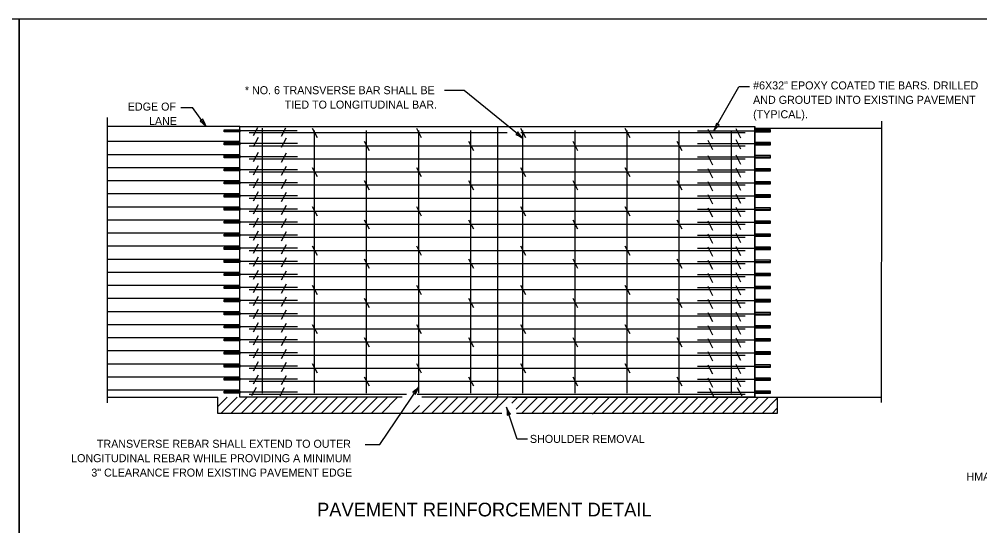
# Model space of a CAD drawing. Extents: x 2261917 to 2263177, y -3123772 to -3123372.
# Drawn here: x 2262546.7 to 2262883.6, y -3123549.3 to -3123371.8 of the extents above; entities that cross this region are included whole.
import ezdxf

# ---------------------------------------------------------------- set-up
doc = ezdxf.new("R2010")
doc.units = 0
for name, color, linetype in [('Default', 7, 'Continuous'), ('RD_Pr_Roadway_Items', 7, 'Continuous'), ('RD_Pr_Roadway_Notes', 7, 'Continuous')]:
    doc.layers.add(name, color=color, linetype=linetype)

# ---------------------------------------------------------------- blocks, each defined once
blk = doc.blocks.new('SHT_ARROW')
at = {"layer": 'Default'}
blk.add_lwpolyline([(-0.0117, 0.0024), (-0.0117, 0), (-0.0117, -0.0024), (-0.0058, -0.001), (0, 0), (-0.0062, 0.0011)], close=True, dxfattribs=at)

msp = doc.modelspace()

# ---------------------------------------------------------------- linework, layer by layer
at = {"layer": 'Default'}
for points in [[(2261916.73, -3123771.81), (2262546.73, -3123771.81), (2262546.73, -3123371.81), (2261916.73, -3123371.81)], [(2262546.73, -3123771.81), (2263176.73, -3123771.81), (2263176.73, -3123371.81), (2262546.73, -3123371.81)]]:
    msp.add_lwpolyline(points, close=True, dxfattribs=at)
at = {"layer": 'RD_Pr_Roadway_Items'}
for p, q in [((2262577.71, -3123506.19), (2262577.71, -3123406.29)), ((2262624.12, -3123409.41), (2262577.71, -3123409.41)), ((2262624.12, -3123409.41), (2262788.65, -3123409.41)), ((2262624.12, -3123504.21), (2262624.12, -3123409.41)), ((2262624.12, -3123409.41), (2262804.72, -3123409.41)), ((2262630.25, -3123409.91), (2262628.82, -3123412.64)), ((2262632.01, -3123502.87), (2262632.01, -3123410.01)), ((2262632.01, -3123502.13), (2262632.01, -3123410.01)), ((2262640.13, -3123410.01), (2262638.64, -3123412.85)), ((2262649.47, -3123409.97), (2262651.17, -3123413.21)), ((2262686.02, -3123409.97), (2262687.72, -3123413.21)), ((2262714.42, -3123409.41), (2262714.42, -3123504.21)), ((2262722.57, -3123409.97), (2262724.27, -3123413.21)), ((2262759.12, -3123409.97), (2262760.82, -3123413.21)), ((2262792.81, -3123409.41), (2262804.72, -3123409.41)), ((2262804.72, -3123504.21), (2262804.72, -3123409.41)), ((2262804.72, -3123410), (2262849.21, -3123410)), ((2262849.09, -3123506.08), (2262849.21, -3123407.55)), ((2262644.26, -3123410.89), (2262618.62, -3123410.89)), ((2262627.37, -3123411.54), (2262717.81, -3123411.54)), ((2262630.52, -3123413.26), (2262628.82, -3123416.5)), ((2262650.29, -3123502.87), (2262650.29, -3123410.76)), ((2262668.56, -3123502.87), (2262668.56, -3123410.76)), ((2262686.84, -3123502.87), (2262686.84, -3123410.76)), ((2262705.11, -3123502.87), (2262705.11, -3123410.76)), ((2262722.69, -3123411.54), (2262801.26, -3123411.54)), ((2262723.39, -3123502.87), (2262723.39, -3123410.76)), ((2262741.66, -3123502.87), (2262741.66, -3123410.76)), ((2262759.93, -3123502.87), (2262759.93, -3123410.76)), ((2262778.21, -3123502.87), (2262778.21, -3123410.76)), ((2262784.58, -3123410.89), (2262810.22, -3123410.89)), ((2262788.16, -3123410.36), (2262789.86, -3123413.6)), ((2262796.48, -3123502.87), (2262796.48, -3123410.76)), ((2262797.98, -3123410.14), (2262799.68, -3123413.38)), ((2262577.71, -3123414.59), (2262624.12, -3123414.59)), ((2262644.28, -3123415.4), (2262618.64, -3123415.4)), ((2262627.37, -3123416.12), (2262801.26, -3123416.12)), ((2262640.33, -3123413.47), (2262638.64, -3123416.71)), ((2262667.74, -3123414.55), (2262669.44, -3123417.79)), ((2262704.29, -3123414.55), (2262705.99, -3123417.79)), ((2262740.84, -3123414.55), (2262742.54, -3123417.79)), ((2262777.39, -3123414.55), (2262779.09, -3123417.79)), ((2262784.57, -3123415.4), (2262810.21, -3123415.4)), ((2262788.16, -3123414.22), (2262789.86, -3123417.46)), ((2262797.98, -3123414), (2262799.68, -3123417.24)), ((2262577.71, -3123419.17), (2262624.12, -3123419.17)), ((2262644.28, -3123419.98), (2262618.64, -3123419.98)), ((2262630.52, -3123418.56), (2262628.82, -3123421.81)), ((2262640.33, -3123418.78), (2262638.64, -3123422.02)), ((2262784.57, -3123419.98), (2262810.21, -3123419.98)), ((2262788.16, -3123419.52), (2262789.86, -3123422.77)), ((2262797.98, -3123419.31), (2262799.68, -3123422.55)), ((2262627.37, -3123420.71), (2262801.26, -3123420.71)), ((2262630.52, -3123423.15), (2262628.82, -3123426.39)), ((2262640.33, -3123423.36), (2262638.64, -3123426.61)), ((2262577.71, -3123423.75), (2262624.12, -3123423.75)), ((2262644.28, -3123424.57), (2262618.64, -3123424.57)), ((2262627.37, -3123425.29), (2262801.26, -3123425.29)), ((2262649.47, -3123423.72), (2262651.17, -3123426.96)), ((2262686.02, -3123423.72), (2262687.72, -3123426.96)), ((2262722.57, -3123423.72), (2262724.27, -3123426.96)), ((2262759.12, -3123423.72), (2262760.82, -3123426.96)), ((2262784.57, -3123424.57), (2262810.21, -3123424.57)), ((2262788.16, -3123424.11), (2262789.86, -3123427.35)), ((2262797.98, -3123423.89), (2262799.68, -3123427.14)), ((2262577.71, -3123428.34), (2262624.12, -3123428.34)), ((2262644.28, -3123429.15), (2262618.64, -3123429.15)), ((2262627.37, -3123429.88), (2262801.26, -3123429.88)), ((2262630.52, -3123427.73), (2262628.82, -3123430.97)), ((2262640.33, -3123427.95), (2262638.64, -3123431.19)), ((2262667.74, -3123428.3), (2262669.44, -3123431.55)), ((2262704.29, -3123428.3), (2262705.99, -3123431.55)), ((2262740.84, -3123428.3), (2262742.54, -3123431.55)), ((2262777.39, -3123428.3), (2262779.09, -3123431.55)), ((2262784.57, -3123429.15), (2262810.21, -3123429.15)), ((2262788.16, -3123428.69), (2262789.86, -3123431.93)), ((2262797.98, -3123428.48), (2262799.68, -3123431.72)), ((2262577.71, -3123432.92), (2262624.12, -3123432.92)), ((2262630.52, -3123432.32), (2262628.82, -3123435.56)), ((2262640.33, -3123432.53), (2262638.64, -3123435.77)), ((2262788.16, -3123433.27), (2262789.86, -3123436.52)), ((2262797.98, -3123433.06), (2262799.68, -3123436.3)), ((2262644.28, -3123433.73), (2262618.64, -3123433.73)), ((2262627.37, -3123434.46), (2262801.26, -3123434.46)), ((2262630.52, -3123436.9), (2262628.82, -3123440.14)), ((2262784.57, -3123433.73), (2262810.21, -3123433.73)), ((2262577.71, -3123437.5), (2262624.12, -3123437.5)), ((2262644.28, -3123438.32), (2262618.64, -3123438.32)), ((2262627.37, -3123439.04), (2262801.26, -3123439.04)), ((2262640.33, -3123437.11), (2262638.64, -3123440.36)), ((2262649.47, -3123437.47), (2262651.17, -3123440.71)), ((2262686.02, -3123437.47), (2262687.72, -3123440.71)), ((2262722.57, -3123437.47), (2262724.27, -3123440.71)), ((2262759.12, -3123437.47), (2262760.82, -3123440.71)), ((2262784.57, -3123438.32), (2262810.21, -3123438.32)), ((2262788.16, -3123437.86), (2262789.86, -3123441.1)), ((2262797.98, -3123437.64), (2262799.68, -3123440.89)), ((2262577.71, -3123442.09), (2262624.12, -3123442.09)), ((2262644.28, -3123442.9), (2262618.64, -3123442.9)), ((2262627.37, -3123443.63), (2262801.26, -3123443.63)), ((2262630.52, -3123441.48), (2262628.82, -3123444.73)), ((2262640.33, -3123441.7), (2262638.64, -3123444.94)), ((2262667.74, -3123442.05), (2262669.44, -3123445.3)), ((2262704.29, -3123442.05), (2262705.99, -3123445.3)), ((2262740.84, -3123442.05), (2262742.54, -3123445.3)), ((2262777.39, -3123442.05), (2262779.09, -3123445.3)), ((2262784.57, -3123442.9), (2262810.21, -3123442.9)), ((2262788.16, -3123442.44), (2262789.86, -3123445.68)), ((2262797.98, -3123442.23), (2262799.68, -3123445.47)), ((2262577.71, -3123446.67), (2262624.12, -3123446.67)), ((2262630.52, -3123446.07), (2262628.82, -3123449.31)), ((2262640.33, -3123446.28), (2262638.64, -3123449.52)), ((2262788.16, -3123447.03), (2262789.86, -3123450.27)), ((2262797.98, -3123446.81), (2262799.68, -3123450.05)), ((2262644.28, -3123447.49), (2262618.64, -3123447.49)), ((2262627.37, -3123448.21), (2262801.26, -3123448.21)), ((2262784.57, -3123447.49), (2262810.21, -3123447.49)), ((2262577.71, -3123451.25), (2262624.12, -3123451.25)), ((2262644.28, -3123452.07), (2262618.64, -3123452.07)), ((2262627.37, -3123452.79), (2262801.26, -3123452.79)), ((2262630.52, -3123450.65), (2262628.82, -3123453.89)), ((2262640.33, -3123450.87), (2262638.64, -3123454.11)), ((2262649.47, -3123451.22), (2262651.17, -3123454.46)), ((2262686.02, -3123451.22), (2262687.72, -3123454.46)), ((2262722.57, -3123451.22), (2262724.27, -3123454.46)), ((2262759.12, -3123451.22), (2262760.82, -3123454.46)), ((2262784.57, -3123452.07), (2262810.21, -3123452.07)), ((2262788.16, -3123451.61), (2262789.86, -3123454.85)), ((2262797.98, -3123451.39), (2262799.68, -3123454.64)), ((2262577.71, -3123455.84), (2262624.12, -3123455.84)), ((2262644.28, -3123456.65), (2262618.64, -3123456.65)), ((2262630.52, -3123455.23), (2262628.82, -3123458.48)), ((2262640.33, -3123455.45), (2262638.64, -3123458.69)), ((2262667.74, -3123455.8), (2262669.44, -3123459.05)), ((2262704.29, -3123455.8), (2262705.99, -3123459.05)), ((2262740.84, -3123455.8), (2262742.54, -3123459.05)), ((2262777.39, -3123455.8), (2262779.09, -3123459.05)), ((2262784.57, -3123456.65), (2262810.21, -3123456.65)), ((2262788.16, -3123456.19), (2262789.86, -3123459.44)), ((2262797.98, -3123455.98), (2262799.68, -3123459.22)), ((2262577.71, -3123460.42), (2262624.12, -3123460.42)), ((2262627.37, -3123457.38), (2262801.26, -3123457.38)), ((2262630.52, -3123459.82), (2262628.82, -3123463.06)), ((2262640.33, -3123460.03), (2262638.64, -3123463.28)), ((2262797.98, -3123460.56), (2262799.68, -3123463.8)), ((2262644.28, -3123461.24), (2262618.64, -3123461.24)), ((2262627.37, -3123461.96), (2262801.26, -3123461.96)), ((2262784.57, -3123461.24), (2262810.21, -3123461.24)), ((2262788.16, -3123460.78), (2262789.86, -3123464.02)), ((2262577.71, -3123465), (2262624.12, -3123465)), ((2262644.28, -3123465.82), (2262618.64, -3123465.82)), ((2262627.37, -3123466.54), (2262801.26, -3123466.54)), ((2262630.52, -3123464.4), (2262628.82, -3123467.64)), ((2262640.33, -3123464.62), (2262638.64, -3123467.86)), ((2262649.47, -3123464.97), (2262651.17, -3123468.21)), ((2262686.02, -3123464.97), (2262687.72, -3123468.21)), ((2262722.57, -3123464.97), (2262724.27, -3123468.21)), ((2262759.12, -3123464.97), (2262760.82, -3123468.21)), ((2262784.57, -3123465.82), (2262810.21, -3123465.82)), ((2262788.16, -3123465.36), (2262789.86, -3123468.6)), ((2262797.98, -3123465.15), (2262799.68, -3123468.39)), ((2262577.71, -3123469.59), (2262624.12, -3123469.59)), ((2262644.28, -3123470.4), (2262618.64, -3123470.4)), ((2262630.52, -3123468.98), (2262628.82, -3123472.23)), ((2262640.33, -3123469.2), (2262638.64, -3123472.44)), ((2262667.74, -3123469.56), (2262669.44, -3123472.8)), ((2262704.29, -3123469.56), (2262705.99, -3123472.8)), ((2262740.84, -3123469.56), (2262742.54, -3123472.8)), ((2262777.39, -3123469.56), (2262779.09, -3123472.8)), ((2262784.57, -3123470.4), (2262810.21, -3123470.4)), ((2262788.16, -3123469.94), (2262789.86, -3123473.19)), ((2262797.98, -3123469.73), (2262799.68, -3123472.97)), ((2262627.37, -3123471.13), (2262801.26, -3123471.13)), ((2262630.52, -3123473.57), (2262628.82, -3123476.81)), ((2262640.33, -3123473.78), (2262638.64, -3123477.03)), ((2262577.71, -3123474.17), (2262624.12, -3123474.17)), ((2262644.28, -3123474.99), (2262618.64, -3123474.99)), ((2262627.37, -3123475.71), (2262801.26, -3123475.71)), ((2262784.57, -3123474.99), (2262810.21, -3123474.99)), ((2262788.16, -3123474.53), (2262789.86, -3123477.77)), ((2262797.98, -3123474.31), (2262799.68, -3123477.56)), ((2262577.71, -3123478.75), (2262624.12, -3123478.75)), ((2262644.28, -3123479.57), (2262618.64, -3123479.57)), ((2262627.37, -3123480.3), (2262801.26, -3123480.3)), ((2262630.52, -3123478.15), (2262628.82, -3123481.4)), ((2262640.33, -3123478.37), (2262638.64, -3123481.61)), ((2262649.47, -3123478.72), (2262651.17, -3123481.97)), ((2262686.02, -3123478.72), (2262687.72, -3123481.97)), ((2262722.57, -3123478.72), (2262724.27, -3123481.97)), ((2262759.12, -3123478.72), (2262760.82, -3123481.97)), ((2262784.57, -3123479.57), (2262810.21, -3123479.57)), ((2262788.16, -3123479.11), (2262789.86, -3123482.35)), ((2262797.98, -3123478.9), (2262799.68, -3123482.14)), ((2262577.71, -3123483.34), (2262624.12, -3123483.34)), ((2262644.28, -3123484.16), (2262618.64, -3123484.16)), ((2262630.52, -3123482.74), (2262628.82, -3123485.98)), ((2262640.33, -3123482.95), (2262638.64, -3123486.19)), ((2262667.74, -3123483.31), (2262669.44, -3123486.55)), ((2262704.29, -3123483.31), (2262705.99, -3123486.55)), ((2262740.84, -3123483.31), (2262742.54, -3123486.55)), ((2262777.39, -3123483.31), (2262779.09, -3123486.55)), ((2262784.57, -3123484.16), (2262810.21, -3123484.16)), ((2262788.16, -3123483.7), (2262789.86, -3123486.94)), ((2262797.98, -3123483.48), (2262799.68, -3123486.72)), ((2262627.37, -3123484.88), (2262801.26, -3123484.88)), ((2262630.52, -3123487.32), (2262628.82, -3123490.56)), ((2262640.33, -3123487.53), (2262638.64, -3123490.78)), ((2262577.71, -3123487.92), (2262624.12, -3123487.92)), ((2262644.28, -3123488.74), (2262618.64, -3123488.74)), ((2262627.37, -3123489.46), (2262801.26, -3123489.46)), ((2262784.57, -3123488.74), (2262810.21, -3123488.74)), ((2262788.16, -3123488.28), (2262789.86, -3123491.52)), ((2262797.98, -3123488.06), (2262799.68, -3123491.31)), ((2262577.71, -3123492.5), (2262624.12, -3123492.5)), ((2262644.28, -3123493.32), (2262618.64, -3123493.32)), ((2262627.37, -3123494.05), (2262801.26, -3123494.05)), ((2262630.52, -3123491.9), (2262628.82, -3123495.15)), ((2262640.33, -3123492.12), (2262638.64, -3123495.36)), ((2262649.47, -3123492.47), (2262651.17, -3123495.72)), ((2262686.02, -3123492.47), (2262687.72, -3123495.72)), ((2262722.57, -3123492.47), (2262724.27, -3123495.72)), ((2262759.12, -3123492.47), (2262760.82, -3123495.72)), ((2262784.57, -3123493.32), (2262810.21, -3123493.32)), ((2262788.16, -3123492.86), (2262789.86, -3123496.11)), ((2262797.98, -3123492.65), (2262799.68, -3123495.89)), ((2262577.71, -3123497.08), (2262624.12, -3123497.08)), ((2262630.52, -3123496.49), (2262628.82, -3123499.73)), ((2262640.33, -3123496.7), (2262638.64, -3123499.94)), ((2262667.74, -3123497.06), (2262669.44, -3123500.3)), ((2262704.29, -3123497.06), (2262705.99, -3123500.3)), ((2262740.84, -3123497.06), (2262742.54, -3123500.3)), ((2262777.39, -3123497.06), (2262779.09, -3123500.3)), ((2262788.16, -3123497.45), (2262789.86, -3123500.69)), ((2262797.98, -3123497.23), (2262799.68, -3123500.47)), ((2262644.28, -3123497.91), (2262618.64, -3123497.91)), ((2262627.37, -3123498.63), (2262801.26, -3123498.63)), ((2262629.8, -3123500.79), (2262628.24, -3123503.76)), ((2262639.61, -3123501.01), (2262638.12, -3123503.86)), ((2262784.57, -3123497.91), (2262810.21, -3123497.91)), ((2262798.54, -3123500.82), (2262800.1, -3123503.79)), ((2262577.71, -3123501.67), (2262624.12, -3123501.67)), ((2262577.71, -3123504.21), (2262616.38, -3123504.21)), ((2262616.38, -3123507.53), (2262619.69, -3123504.21)), ((2262616.38, -3123509.93), (2262616.38, -3123504.21)), ((2262617.49, -3123509.93), (2262623.21, -3123504.21)), ((2262644.28, -3123502.49), (2262618.64, -3123502.49)), ((2262621, -3123509.93), (2262626.72, -3123504.21)), ((2262624.52, -3123509.93), (2262630.24, -3123504.21)), ((2262627.37, -3123503.21), (2262682.52, -3123503.21)), ((2262628.03, -3123509.93), (2262633.75, -3123504.21)), ((2262631.55, -3123509.93), (2262637.27, -3123504.21)), ((2262635.06, -3123509.93), (2262640.78, -3123504.21)), ((2262638.57, -3123509.93), (2262644.29, -3123504.21)), ((2262642.09, -3123509.93), (2262647.81, -3123504.21)), ((2262645.6, -3123509.93), (2262651.32, -3123504.21)), ((2262649.12, -3123509.93), (2262654.84, -3123504.21)), ((2262652.63, -3123509.93), (2262658.35, -3123504.21)), ((2262656.15, -3123509.93), (2262661.87, -3123504.21)), ((2262659.66, -3123509.93), (2262665.38, -3123504.21)), ((2262663.17, -3123509.93), (2262668.89, -3123504.21)), ((2262666.69, -3123509.93), (2262672.41, -3123504.21)), ((2262670.2, -3123509.93), (2262675.92, -3123504.21)), ((2262673.72, -3123509.93), (2262679.44, -3123504.21)), ((2262686.32, -3123503.21), (2262801.26, -3123503.21)), ((2262687.78, -3123509.93), (2262693.49, -3123504.21)), ((2262691.29, -3123509.93), (2262697.01, -3123504.21)), ((2262694.8, -3123509.93), (2262700.52, -3123504.21)), ((2262698.32, -3123509.93), (2262704.04, -3123504.21)), ((2262701.83, -3123509.93), (2262707.55, -3123504.21)), ((2262705.35, -3123509.93), (2262711.07, -3123504.21)), ((2262708.86, -3123509.93), (2262714.58, -3123504.21)), ((2262712.38, -3123509.93), (2262718.09, -3123504.21)), ((2262719.46, -3123506.37), (2262721.61, -3123504.21)), ((2262720.96, -3123508.38), (2262725.12, -3123504.21)), ((2262722.92, -3123509.93), (2262728.64, -3123504.21)), ((2262726.43, -3123509.93), (2262732.15, -3123504.21)), ((2262729.95, -3123509.93), (2262735.67, -3123504.21)), ((2262733.46, -3123509.93), (2262739.18, -3123504.21)), ((2262736.98, -3123509.93), (2262742.7, -3123504.21)), ((2262740.49, -3123509.93), (2262746.21, -3123504.21)), ((2262744, -3123509.93), (2262749.72, -3123504.21)), ((2262751.03, -3123509.93), (2262756.75, -3123504.21)), ((2262754.55, -3123509.93), (2262760.27, -3123504.21)), ((2262758.06, -3123509.93), (2262763.78, -3123504.21)), ((2262761.58, -3123509.93), (2262767.3, -3123504.21)), ((2262765.09, -3123509.93), (2262770.81, -3123504.21)), ((2262768.6, -3123509.93), (2262774.32, -3123504.21)), ((2262772.12, -3123509.93), (2262777.84, -3123504.21)), ((2262775.63, -3123509.93), (2262781.35, -3123504.21)), ((2262779.15, -3123509.93), (2262784.87, -3123504.21)), ((2262782.66, -3123509.93), (2262788.38, -3123504.21)), ((2262784.57, -3123502.49), (2262810.21, -3123502.49)), ((2262786.18, -3123509.93), (2262791.9, -3123504.21)), ((2262788.73, -3123501.04), (2262790.22, -3123503.89)), ((2262789.69, -3123509.93), (2262795.41, -3123504.21)), ((2262793.21, -3123509.93), (2262798.92, -3123504.21)), ((2262796.72, -3123509.93), (2262802.44, -3123504.21)), ((2262800.23, -3123509.93), (2262805.95, -3123504.21)), ((2262803.75, -3123509.93), (2262809.47, -3123504.21)), ((2262804.61, -3123504.21), (2262849.1, -3123504.21)), ((2262684.29, -3123509.91), (2262687.07, -3123507.13)), ((2262747.72, -3123510.13), (2262753.44, -3123504.41)), ((2262807.26, -3123509.93), (2262812.57, -3123504.62)), ((2262716.03, -3123509.93), (2262616.38, -3123509.93)), ((2262810.78, -3123509.93), (2262812.57, -3123508.14))]:
    msp.add_line(p, q, dxfattribs=at)
for points in [[(2262804.72, -3123409.41), (2262804.72, -3123504.21), (2262687.89, -3123504.21)], [(2262681.06, -3123504.21), (2262624.12, -3123504.21)], [(2262719.72, -3123504.21), (2262812.57, -3123504.21), (2262812.57, -3123509.93), (2262721.12, -3123509.93)]]:
    msp.add_lwpolyline(points, dxfattribs=at)
for points in [[(2262618.62, -3123410.51), (2262624.09, -3123410.51), (2262624.09, -3123411.28), (2262618.62, -3123411.28)], [(2262810.22, -3123410.51), (2262804.75, -3123410.51), (2262804.75, -3123411.28), (2262810.22, -3123411.28)], [(2262618.64, -3123415.02), (2262624.11, -3123415.02), (2262624.11, -3123415.78), (2262618.64, -3123415.78)], [(2262810.21, -3123415.02), (2262804.74, -3123415.02), (2262804.74, -3123415.78), (2262810.21, -3123415.78)], [(2262618.64, -3123419.6), (2262624.11, -3123419.6), (2262624.11, -3123420.37), (2262618.64, -3123420.37)], [(2262810.21, -3123419.6), (2262804.74, -3123419.6), (2262804.74, -3123420.37), (2262810.21, -3123420.37)], [(2262618.64, -3123424.18), (2262624.11, -3123424.18), (2262624.11, -3123424.95), (2262618.64, -3123424.95)], [(2262810.21, -3123424.18), (2262804.74, -3123424.18), (2262804.74, -3123424.95), (2262810.21, -3123424.95)], [(2262618.64, -3123428.77), (2262624.11, -3123428.77), (2262624.11, -3123429.53), (2262618.64, -3123429.53)], [(2262810.21, -3123428.77), (2262804.74, -3123428.77), (2262804.74, -3123429.53), (2262810.21, -3123429.53)], [(2262618.64, -3123433.35), (2262624.11, -3123433.35), (2262624.11, -3123434.12), (2262618.64, -3123434.12)], [(2262810.21, -3123433.35), (2262804.74, -3123433.35), (2262804.74, -3123434.12), (2262810.21, -3123434.12)], [(2262618.64, -3123437.93), (2262624.11, -3123437.93), (2262624.11, -3123438.7), (2262618.64, -3123438.7)], [(2262810.21, -3123437.93), (2262804.74, -3123437.93), (2262804.74, -3123438.7), (2262810.21, -3123438.7)], [(2262618.64, -3123442.52), (2262624.11, -3123442.52), (2262624.11, -3123443.29), (2262618.64, -3123443.29)], [(2262810.21, -3123442.52), (2262804.74, -3123442.52), (2262804.74, -3123443.29), (2262810.21, -3123443.29)], [(2262618.64, -3123447.1), (2262624.11, -3123447.1), (2262624.11, -3123447.87), (2262618.64, -3123447.87)], [(2262810.21, -3123447.1), (2262804.74, -3123447.1), (2262804.74, -3123447.87), (2262810.21, -3123447.87)], [(2262618.64, -3123451.69), (2262624.11, -3123451.69), (2262624.11, -3123452.45), (2262618.64, -3123452.45)], [(2262810.21, -3123451.69), (2262804.74, -3123451.69), (2262804.74, -3123452.45), (2262810.21, -3123452.45)], [(2262618.64, -3123456.27), (2262624.11, -3123456.27), (2262624.11, -3123457.04), (2262618.64, -3123457.04)], [(2262810.21, -3123456.27), (2262804.74, -3123456.27), (2262804.74, -3123457.04), (2262810.21, -3123457.04)], [(2262618.64, -3123460.85), (2262624.11, -3123460.85), (2262624.11, -3123461.62), (2262618.64, -3123461.62)], [(2262810.21, -3123460.85), (2262804.74, -3123460.85), (2262804.74, -3123461.62), (2262810.21, -3123461.62)], [(2262618.64, -3123465.44), (2262624.11, -3123465.44), (2262624.11, -3123466.2), (2262618.64, -3123466.2)], [(2262810.21, -3123465.44), (2262804.74, -3123465.44), (2262804.74, -3123466.2), (2262810.21, -3123466.2)], [(2262618.64, -3123470.02), (2262624.11, -3123470.02), (2262624.11, -3123470.79), (2262618.64, -3123470.79)], [(2262810.21, -3123470.02), (2262804.74, -3123470.02), (2262804.74, -3123470.79), (2262810.21, -3123470.79)], [(2262618.64, -3123474.6), (2262624.11, -3123474.6), (2262624.11, -3123475.37), (2262618.64, -3123475.37)], [(2262810.21, -3123474.6), (2262804.74, -3123474.6), (2262804.74, -3123475.37), (2262810.21, -3123475.37)], [(2262618.64, -3123479.19), (2262624.11, -3123479.19), (2262624.11, -3123479.96), (2262618.64, -3123479.96)], [(2262810.21, -3123479.19), (2262804.74, -3123479.19), (2262804.74, -3123479.96), (2262810.21, -3123479.96)], [(2262618.64, -3123483.77), (2262624.11, -3123483.77), (2262624.11, -3123484.54), (2262618.64, -3123484.54)], [(2262810.21, -3123483.77), (2262804.74, -3123483.77), (2262804.74, -3123484.54), (2262810.21, -3123484.54)], [(2262618.64, -3123488.36), (2262624.11, -3123488.36), (2262624.11, -3123489.12), (2262618.64, -3123489.12)], [(2262810.21, -3123488.36), (2262804.74, -3123488.36), (2262804.74, -3123489.12), (2262810.21, -3123489.12)], [(2262618.64, -3123492.94), (2262624.11, -3123492.94), (2262624.11, -3123493.71), (2262618.64, -3123493.71)], [(2262810.21, -3123492.94), (2262804.74, -3123492.94), (2262804.74, -3123493.71), (2262810.21, -3123493.71)], [(2262618.64, -3123497.52), (2262624.11, -3123497.52), (2262624.11, -3123498.29), (2262618.64, -3123498.29)], [(2262810.21, -3123497.52), (2262804.74, -3123497.52), (2262804.74, -3123498.29), (2262810.21, -3123498.29)], [(2262618.64, -3123502.11), (2262624.11, -3123502.11), (2262624.11, -3123502.87), (2262618.64, -3123502.87)], [(2262810.21, -3123502.11), (2262804.74, -3123502.11), (2262804.74, -3123502.87), (2262810.21, -3123502.87)]]:
    msp.add_lwpolyline(points, close=True, dxfattribs=at)
at = {"layer": 'RD_Pr_Roadway_Notes'}
for p, q in [((2262790.25, -3123411.04), (2262799.11, -3123395.54)), ((2262802.83, -3123395.54), (2262799.11, -3123395.54)), ((2262702.82, -3123396.78), (2262695.87, -3123396.78)), ((2262723.39, -3123413.54), (2262702.82, -3123396.78)), ((2262603.45, -3123402.7), (2262607.46, -3123402.7)), ((2262612.3, -3123409.41), (2262607.46, -3123402.7)), ((2262673.22, -3123520.83), (2262686.84, -3123500.58)), ((2262721.4, -3123518.99), (2262717.62, -3123507.7)), ((2262668.05, -3123520.83), (2262673.22, -3123520.83)), ((2262724.94, -3123518.99), (2262721.4, -3123518.99))]:
    msp.add_line(p, q, dxfattribs=at)
msp.add_lwpolyline([(2262611.14, -3123406.8), (2262610.66, -3123407.14), (2262610.19, -3123407.48), (2262611.29, -3123408.42), (2262612.3, -3123409.41), (2262611.65, -3123408.04)], close=True, dxfattribs=at)

# ---------------------------------------------------------------- block references
for p, xscale, yscale, rotation in [((2262790.25, -3123411.04), 239.99999999999997, 240.00000000000003, -120.92165339561524), ((2262723.39, -3123413.54), 240, 240, -39.58960369192899), ((2262686.84, -3123500.58), 240.00000000000003, 239.99999999999997, 54.455832505429235), ((2262717.62, -3123507.7), 240, 239.99999999999997, 106.61358918261965)]:
    msp.add_blockref('SHT_ARROW', p, dxfattribs=dict(at, xscale=xscale, yscale=yscale, rotation=rotation))

# ---------------------------------------------------------------- texts
for s, height, p in [('* NO. 6 TRANSVERSE BAR SHALL BE', 2.808, (2262625.87, -3123398.08)), ('#6X32" EPOXY COATED TIE BARS. DRILLED ', 2.808, (2262804.09, -3123396.41)), ('AND GROUTED INTO EXISTING PAVEMENT', 2.808, (2262804.09, -3123401.46)), ('EDGE OF', 2.808, (2262584.8, -3123403.83)), ('TIED TO LONGITUDINAL BAR.', 2.808, (2262639.83, -3123403.13)), ('LANE', 2.808, (2262592.24, -3123408.89)), ('(TYPICAL). ', 2.808, (2262804.09, -3123406.51)), ('SHOULDER REMOVAL', 2.808, (2262725.82, -3123520.25)), ('TRANSVERSE REBAR SHALL EXTEND TO OUTER ', 2.808, (2262573.97, -3123521.96)), ('LONGITUDINAL REBAR WHILE PROVIDING A MINIMUM ', 2.808, (2262564.94, -3123527.01)), ('3" CLEARANCE FROM EXISTING PAVEMENT EDGE', 2.808, (2262572.02, -3123532.06)), ('HMA SURFACE', 2.808, (2262878.91, -3123533.44)), ('PAVEMENT REINFORCEMENT DETAIL', 4.8, (2262651.18, -3123546.01))]:
    msp.add_text(s, height=height, dxfattribs=at).set_placement(p)

doc.saveas('drawing.dxf')
